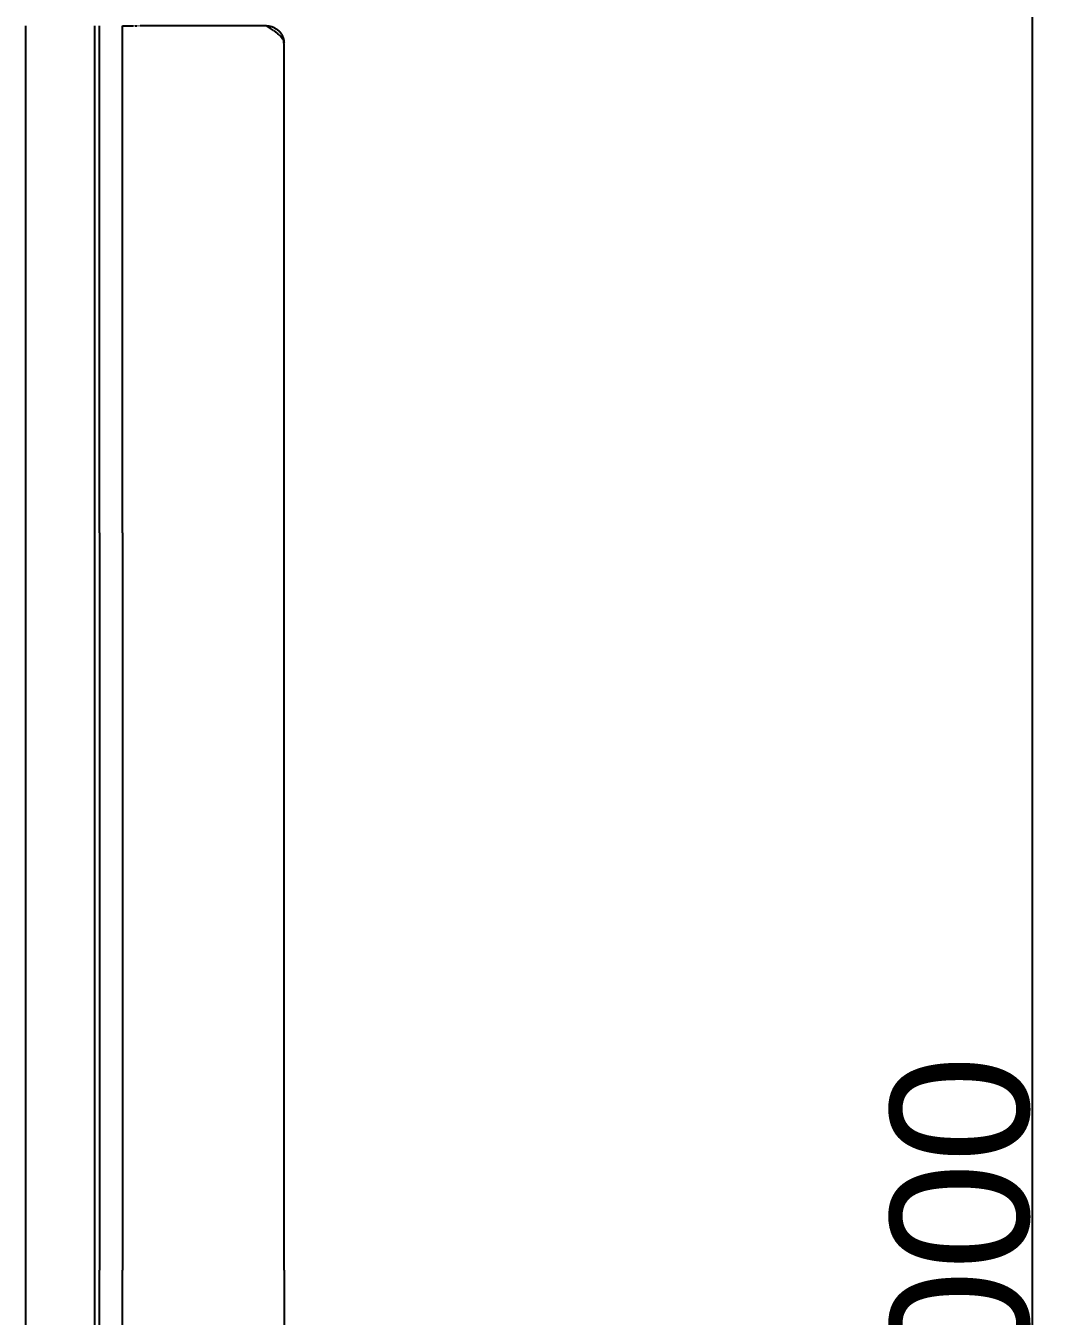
# Model space of a CAD drawing. Header units: millimetres. Extents: x -1421 to 3505, y -683 to 2759.
# Drawn here: x 1999.6 to 2222, y 490 to 770 of the extents above; entities that cross this region are included whole.
import ezdxf

# ---------------------------------------------------------------- set-up
doc = ezdxf.new("R2010")
doc.units = ezdxf.units.MM
doc.header["$MEASUREMENT"] = 0
doc.layers.add('Domyślny', color=7, linetype='Continuous', true_color=0x000000)
doc.layers.add('Utwórz2D linie widoczne', color=7, linetype='Continuous', true_color=0x000000)
doc.styles.add('Arial', font='arial.ttf')
doc.dimstyles.new('Domyślny', dxfattribs={"dimtxt": 30, "dimasz": 20, "dimexe": 0.5, "dimexo": 0.5, "dimgap": 0.25, "dimtad": 1, "dimtoh": 1, "dimdec": 0, "dimzin": 1, "dimdsep": 46, "dimtxsty": 'Arial', "dimcen": 0.5, "dimazin": 0, "dimtfac": 1, "dimtdec": 4, "dimtix": 1, "dimtmove": 1, "dimatfit": 3, "dimfxl": 0, "dimtolj": 1, "dimtzin": 1, "dimarcsym": 0})

# ---------------------------------------------------------------- blocks, each defined once
blk = doc.blocks.new('*D2')
at = {"layer": 'Defpoints', "color": 0}
for p in [(2057.92, 999.96), (2057.92, -0.04), (2217.92, -0.04)]:
    blk.add_point(p, dxfattribs=at)
at = {"layer": 'Domyślny', "color": 0, "lineweight": -2}
for p, q in [((2058.42, 999.96), (2218.42, 999.96)), ((2217.92, 979.96), (2217.92, 19.96)), ((2058.42, -0.04), (2218.42, -0.04))]:
    blk.add_line(p, q, dxfattribs=at)
at = {"layer": 'Domyślny', "color": 0}
for points in [[(2221.26, 979.96), (2214.59, 979.96), (2217.92, 999.96)], [(2214.59, 19.96), (2221.26, 19.96), (2217.92, -0.04)]]:
    blk.add_solid(points, dxfattribs=at)
at = {"layer": 'Domyślny', "color": 0, "insert": (2202.36, 499.96), "char_height": 30, "attachment_point": 5, "rotation": 90, "style": 'Arial'}
blk.add_mtext('\\A1;1000', dxfattribs=at)

msp = doc.modelspace()

# ---------------------------------------------------------------- linework, layer by layer
at = {"layer": 'Utwórz2D linie widoczne'}
for p, q in [((1999.62, 499.96), (1999.62, 769.96)), ((2014.62, 499.96), (2014.62, 769.96)), ((2015.63, 659.96), (2015.63, 769.96)), ((2020.63, 659.96), (2020.63, 769.96)), ((2020.63, 769.96), (2022.77, 769.96)), ((2022.83, 769.96), (2022.86, 769.96)), ((2022.87, 769.96), (2022.93, 769.96)), ((2022.94, 769.96), (2022.97, 769.96)), ((2023.03, 769.96), (2023.09, 769.96)), ((2023.12, 769.96), (2023.15, 769.96)), ((2023.2, 769.96), (2023.22, 769.96)), ((2023.29, 769.96), (2023.52, 769.96)), ((2023.56, 769.96), (2023.6, 769.96)), ((2023.65, 769.96), (2023.76, 769.96)), ((2023.82, 769.96), (2023.85, 769.96)), ((2023.91, 769.96), (2023.93, 769.96)), ((2024, 769.96), (2024.01, 769.96)), ((2024.08, 769.96), (2024.1, 769.96)), ((2024.17, 769.96), (2024.18, 769.96)), ((2024.26, 769.96), (2024.26, 769.96)), ((2024.34, 769.96), (2024.35, 769.96)), ((2051.83, 769.96), (2024.43, 769.96)), ((2053.32, 768.98), (2051.83, 769.96)), ((2051.83, 769.96), (2051.96, 769.96)), ((2051.96, 769.96), (2052.09, 769.96)), ((2052.09, 769.96), (2052.22, 769.94)), ((2052.22, 769.94), (2052.35, 769.93)), ((2052.35, 769.93), (2052.48, 769.91)), ((2052.48, 769.91), (2052.61, 769.88)), ((2052.61, 769.88), (2052.74, 769.85)), ((2052.74, 769.85), (2052.86, 769.82)), ((2052.86, 769.82), (2052.99, 769.78)), ((2052.99, 769.78), (2053.11, 769.74)), ((2053.11, 769.74), (2053.24, 769.69)), ((2053.24, 769.69), (2053.36, 769.64)), ((2053.32, 768.98), (2053.57, 768.81)), ((2053.36, 769.64), (2053.48, 769.59)), ((2053.48, 769.59), (2053.59, 769.53)), ((2053.57, 768.81), (2053.82, 768.63)), ((2053.59, 769.53), (2053.71, 769.47)), ((2053.71, 769.47), (2053.82, 769.4)), ((2053.82, 769.4), (2053.93, 769.33)), ((2054.07, 768.44), (2053.82, 768.63)), ((2053.93, 769.33), (2054.04, 769.25)), ((2054.04, 769.25), (2054.15, 769.17)), ((2054.31, 768.24), (2054.07, 768.44)), ((2054.15, 769.17), (2054.25, 769.09)), ((2054.25, 769.09), (2054.35, 769.01)), ((2054.55, 768.03), (2054.31, 768.24)), ((2054.35, 769.01), (2054.44, 768.92)), ((2054.44, 768.92), (2054.54, 768.83)), ((2054.54, 768.83), (2054.63, 768.73)), ((2054.55, 768.03), (2054.66, 767.93)), ((2054.63, 768.73), (2054.72, 768.63)), ((2054.66, 767.93), (2054.77, 767.82)), ((2054.72, 768.63), (2054.8, 768.53)), ((2054.77, 767.82), (2054.88, 767.71)), ((2054.8, 768.53), (2054.88, 768.43)), ((2054.88, 768.43), (2054.96, 768.32)), ((2054.88, 767.71), (2054.99, 767.59)), ((2054.96, 768.32), (2055.03, 768.21)), ((2055.05, 767.51), (2054.99, 767.59)), ((2055.03, 768.21), (2055.1, 768.1)), ((2055.12, 767.43), (2055.05, 767.51)), ((2055.1, 768.1), (2055.16, 767.98)), ((2055.18, 767.35), (2055.12, 767.43)), ((2055.16, 767.98), (2055.22, 767.87)), ((2055.24, 767.26), (2055.18, 767.35)), ((2055.22, 767.87), (2055.28, 767.75)), ((2055.3, 767.17), (2055.24, 767.26)), ((2055.28, 767.75), (2055.33, 767.63)), ((2055.33, 767.63), (2055.38, 767.51)), ((2055.38, 767.51), (2055.43, 767.38)), ((2055.43, 767.38), (2055.47, 767.26)), ((2055.47, 767.26), (2055.5, 767.13)), ((2055.35, 767.08), (2055.3, 767.17)), ((2055.35, 767.08), (2055.39, 767.02)), ((2055.39, 767.02), (2055.42, 766.96)), ((2055.42, 766.96), (2055.45, 766.9)), ((2055.45, 766.9), (2055.48, 766.84)), ((2055.48, 766.84), (2055.51, 766.77)), ((2055.5, 767.13), (2055.53, 767)), ((2055.51, 766.77), (2055.53, 766.71)), ((2055.53, 767), (2055.56, 766.88)), ((2055.53, 766.71), (2055.55, 766.64)), ((2055.57, 766.59), (2055.55, 766.64)), ((2055.56, 766.88), (2055.58, 766.75)), ((2055.58, 766.54), (2055.57, 766.59)), ((2055.58, 766.75), (2055.6, 766.62)), ((2055.59, 766.48), (2055.58, 766.54)), ((2055.6, 766.43), (2055.59, 766.48)), ((2055.6, 766.62), (2055.61, 766.49)), ((2055.61, 766.38), (2055.6, 766.43)), ((2055.61, 766.49), (2055.62, 766.36)), ((2055.62, 766.32), (2055.61, 766.38)), ((2055.62, 766.36), (2055.63, 766.22)), ((2055.62, 766.27), (2055.62, 766.32)), ((2055.62, 766.22), (2055.62, 766.27)), ((2055.63, 766.16), (2055.62, 766.22)), ((2055.63, 659.96), (2055.63, 766.16)), ((2015.63, 659.96), (2015.63, 499.96)), ((2020.63, 659.96), (2020.63, 499.96)), ((2055.63, 499.96), (2055.63, 659.96)), ((1999.62, 229.96), (1999.62, 499.96)), ((2014.62, 229.96), (2014.62, 499.96)), ((2015.63, 339.96), (2015.63, 499.96)), ((2020.63, 339.96), (2020.63, 499.96)), ((2055.63, 499.96), (2055.63, 339.96))]:
    msp.add_line(p, q, dxfattribs=at)

# ---------------------------------------------------------------- dimensions: what is measured, and where the dimension line sits
at = {"layer": 'Domyślny'}
dim = msp.add_aligned_dim(p1=(2057.92, 999.96), p2=(2057.92, -0.04), distance=160, dimstyle='Domyślny', dxfattribs=at)
dim.commit()
dim.dimension.update_dxf_attribs({"geometry": '*D2', "text_midpoint": (2202.36, 499.96)})

doc.saveas('drawing.dxf')
